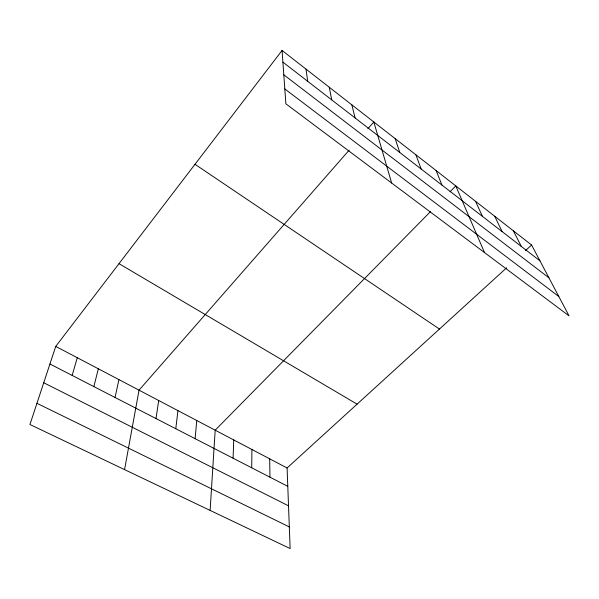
<?xml version="1.0" encoding="UTF-8"?>
<svg xmlns="http://www.w3.org/2000/svg" width="599" height="599" viewBox="0 0 599 599"><rect width="100%" height="100%" fill="white"/><g stroke="black" fill="none" stroke-linecap="round" stroke-linejoin="round"><path stroke-width="0.9" d="M251.73 467.797L251.917 449.49M233.093 458.213L233.752 439.943M210.129 510.415L215.183 430.187L430.569 211.529M195.117 438.678L196.764 420.513M175.777 428.734L177.94 410.622M155.995 418.559L158.705 400.514M124.57 469.616L139.035 390.174L349.157 150.162M115.053 397.496L118.916 379.601M93.856 386.587L98.341 368.789M72.157 375.423L77.286 357.723M282.069 50.436L285.865 103.807L569.05 315.875L531.598 245.028L282.069 50.436L55.737 346.402L29.95 424.504L290.133 548.564L287.093 467.976L506.657 267.775M367.846 128.807L373.821 121.986L391.649 183.024M449.976 191.822L455.794 185.915L484.524 252.568M525.54 250.554L531.598 245.028M36.951 403.299L289.317 526.933M43.734 382.761L288.516 505.803M49.927 363.99L287.782 486.351M55.737 346.402L287.093 467.976M119.006 263.665L357.079 404.16M194.997 164.298L439.441 329.061M284.81 88.944L558.807 296.505M283.806 74.823L548.946 277.839M282.9 62.139L539.969 260.864M513.395 230.832L521.317 246.444M494.707 216.261L502.142 231.626M475.516 201.294L482.442 216.396M436.132 170.58L441.957 185.098M415.923 154.827L421.157 169.023M395.16 138.631L399.765 152.483M351.86 104.862L355.095 117.943M329.27 87.244L331.749 99.898M306.014 69.11L307.699 81.307M269.692 458.834L269.954 477.178"/></g></svg>
